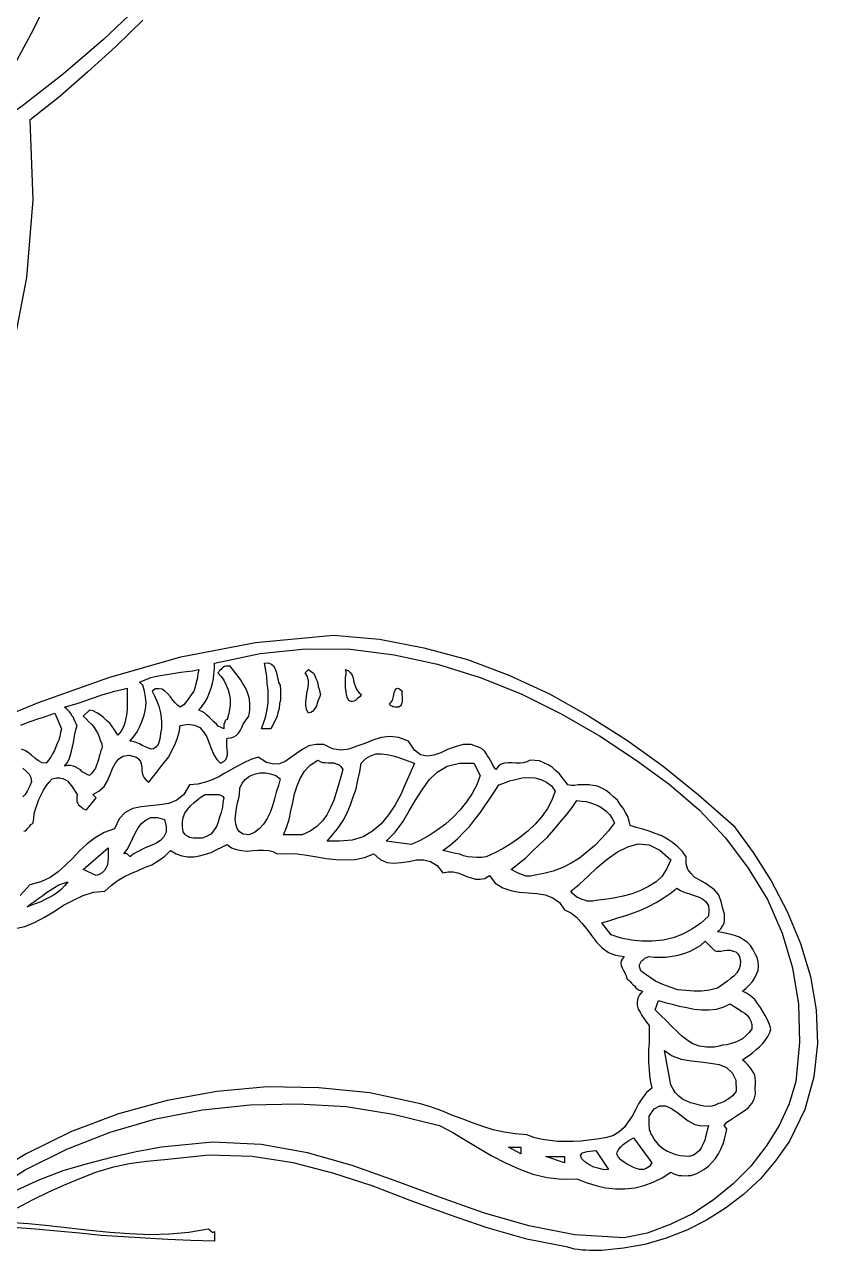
# Model space of a CAD drawing. Extents: x 0.02 to 6.72, y 0.02 to 7.01.
# Drawn here: x 5.04 to 6.721, y 0.059 to 2.659 of the extents above; entities that cross this region are included whole.
import ezdxf

# ---------------------------------------------------------------- set-up
doc = ezdxf.new("R2010")
doc.units = 0
doc.layers.add('1', color=7, linetype='Continuous')

msp = doc.modelspace()

# ---------------------------------------------------------------- linework, layer by layer
for points in [[(5.291, 2.668), (5.234, 2.612), (5.175, 2.558), (5.115, 2.506), (5.052, 2.456), (5.058, 2.287), (5.045, 2.122), (5.014, 1.964)], [(4.924, 1.161), (5.07, 1.221), (5.219, 1.274), (5.372, 1.318), (5.53, 1.348), (5.695, 1.364), (5.793, 1.355), (5.887, 1.337), (5.979, 1.312), (6.067, 1.279), (6.153, 1.239), (6.236, 1.193), (6.316, 1.142), (6.394, 1.086), (6.469, 1.025), (6.543, 0.96), (6.585, 0.903), (6.623, 0.843), (6.657, 0.778), (6.685, 0.71), (6.706, 0.64), (6.718, 0.569), (6.721, 0.498), (6.713, 0.427), (6.694, 0.358), (6.662, 0.291), (6.632, 0.249), (6.6, 0.211), (6.564, 0.178), (6.526, 0.149), (6.486, 0.123), (6.444, 0.102), (6.4, 0.085), (6.355, 0.072), (6.31, 0.064), (6.264, 0.059), (6.259, 0.059), (6.252, 0.059), (6.245, 0.059), (6.238, 0.059), (6.23, 0.06), (6.222, 0.06), (6.214, 0.061), (6.206, 0.062), (6.199, 0.064), (6.192, 0.066), (6.105, 0.083), (6.021, 0.107), (5.939, 0.135), (5.858, 0.165), (5.777, 0.196), (5.694, 0.223), (5.61, 0.245), (5.523, 0.258), (5.432, 0.261), (5.337, 0.251), (5.299, 0.248), (5.262, 0.243), (5.226, 0.235), (5.191, 0.224), (5.157, 0.211), (5.123, 0.197), (5.09, 0.182), (5.057, 0.166), (5.025, 0.149)], [(5.582, 1.258), (5.583, 1.247), (5.583, 1.237), (5.583, 1.227), (5.581, 1.218), (5.58, 1.208), (5.577, 1.199), (5.575, 1.19), (5.571, 1.182), (5.567, 1.173), (5.562, 1.165), (5.543, 1.165), (5.548, 1.179), (5.552, 1.192), (5.555, 1.206), (5.557, 1.22), (5.557, 1.233), (5.557, 1.247), (5.555, 1.261), (5.554, 1.275), (5.552, 1.289), (5.549, 1.304), (5.557, 1.305), (5.564, 1.302), (5.568, 1.299), (5.571, 1.294), (5.573, 1.288), (5.575, 1.282), (5.576, 1.276), (5.578, 1.269), (5.579, 1.263), (5.582, 1.258)], [(5.668, 1.238), (5.666, 1.234), (5.664, 1.229), (5.662, 1.224), (5.661, 1.219), (5.659, 1.214), (5.657, 1.21), (5.654, 1.206), (5.651, 1.202), (5.647, 1.2), (5.642, 1.198), (5.638, 1.206), (5.637, 1.215), (5.637, 1.223), (5.638, 1.232), (5.639, 1.241), (5.641, 1.25), (5.642, 1.259), (5.642, 1.267), (5.64, 1.276), (5.635, 1.284), (5.642, 1.291), (5.648, 1.287), (5.653, 1.283), (5.656, 1.278), (5.658, 1.272), (5.661, 1.266), (5.662, 1.261), (5.663, 1.255), (5.665, 1.249), (5.666, 1.243), (5.668, 1.238)], [(5.754, 1.238), (5.753, 1.236), (5.752, 1.234), (5.75, 1.232), (5.747, 1.23), (5.745, 1.228), (5.742, 1.225), (5.739, 1.224), (5.735, 1.223), (5.732, 1.223), (5.728, 1.225), (5.725, 1.23), (5.723, 1.237), (5.722, 1.244), (5.721, 1.252), (5.721, 1.259), (5.721, 1.267), (5.721, 1.274), (5.722, 1.281), (5.722, 1.286), (5.721, 1.291), (5.727, 1.288), (5.731, 1.284), (5.735, 1.279), (5.737, 1.273), (5.738, 1.267), (5.74, 1.26), (5.742, 1.254), (5.745, 1.248), (5.749, 1.242), (5.754, 1.238)], [(5.841, 1.245), (5.84, 1.241), (5.84, 1.237), (5.841, 1.234), (5.841, 1.23), (5.841, 1.226), (5.841, 1.223), (5.84, 1.22), (5.839, 1.216), (5.837, 1.214), (5.834, 1.211), (5.831, 1.211), (5.828, 1.211), (5.826, 1.211), (5.823, 1.212), (5.821, 1.212), (5.819, 1.213), (5.817, 1.214), (5.815, 1.216), (5.814, 1.218), (5.817, 1.221), (5.82, 1.225), (5.822, 1.231), (5.823, 1.237), (5.824, 1.242), (5.826, 1.247), (5.828, 1.25), (5.831, 1.251), (5.835, 1.25), (5.841, 1.245)], [(5.006, 0.119), (5.049, 0.116), (5.092, 0.112), (5.135, 0.107), (5.178, 0.102), (5.221, 0.098), (5.264, 0.095), (5.306, 0.093), (5.348, 0.094), (5.389, 0.098), (5.43, 0.105), (5.431, 0.104), (5.433, 0.103), (5.434, 0.101), (5.436, 0.1), (5.437, 0.099), (5.439, 0.098), (5.441, 0.098), (5.443, 0.099), (5.443, 0.079), (5.393, 0.08), (5.344, 0.082), (5.296, 0.085), (5.25, 0.088), (5.203, 0.091), (5.157, 0.096), (5.11, 0.1), (5.064, 0.104), (5.016, 0.108)]]:
    msp.add_lwpolyline(points)
at = {"layer": '1'}
for points in [[(5.289, 2.704), (5.208, 2.627), (5.123, 2.554), (5.036, 2.486), (4.947, 2.423), (4.933, 2.423), (4.976, 2.498), (5.019, 2.573), (5.06, 2.649), (5.097, 2.726)], [(5.039, 0.948), (5.042, 0.949), (5.045, 0.951), (5.047, 0.954), (5.049, 0.956), (5.052, 0.959), (5.054, 0.962), (5.057, 0.964), (5.059, 0.966), (5.06, 0.975), (5.061, 0.985), (5.064, 0.995), (5.067, 1.005), (5.071, 1.015), (5.076, 1.025), (5.081, 1.035), (5.086, 1.044), (5.093, 1.052), (5.099, 1.059), (5.108, 1.061), (5.115, 1.061), (5.122, 1.06), (5.127, 1.057), (5.132, 1.054), (5.136, 1.049), (5.14, 1.044), (5.144, 1.038), (5.148, 1.032), (5.152, 1.026), (5.151, 1.021), (5.151, 1.016), (5.151, 1.012), (5.153, 1.008), (5.155, 1.004), (5.158, 1.002), (5.161, 0.999), (5.164, 0.996), (5.168, 0.994), (5.172, 0.993), (5.192, 1.019), (5.185, 1.026), (5.198, 1.033), (5.209, 1.043), (5.216, 1.055), (5.222, 1.068), (5.227, 1.081), (5.233, 1.092), (5.24, 1.101), (5.249, 1.107), (5.262, 1.109), (5.278, 1.105), (5.283, 1.101), (5.286, 1.096), (5.288, 1.091), (5.289, 1.084), (5.289, 1.078), (5.29, 1.072), (5.291, 1.067), (5.294, 1.061), (5.298, 1.056), (5.304, 1.052), (5.312, 1.062), (5.321, 1.073), (5.329, 1.084), (5.338, 1.095), (5.346, 1.106), (5.353, 1.119), (5.359, 1.131), (5.364, 1.144), (5.368, 1.158), (5.37, 1.172), (5.388, 1.175), (5.401, 1.173), (5.412, 1.168), (5.42, 1.159), (5.427, 1.148), (5.432, 1.135), (5.437, 1.122), (5.442, 1.11), (5.448, 1.1), (5.456, 1.092), (5.463, 1.096), (5.467, 1.1), (5.469, 1.105), (5.471, 1.11), (5.471, 1.115), (5.47, 1.122), (5.469, 1.128), (5.469, 1.134), (5.469, 1.14), (5.47, 1.145), (5.478, 1.146), (5.484, 1.148), (5.489, 1.151), (5.494, 1.156), (5.498, 1.162), (5.501, 1.168), (5.504, 1.175), (5.508, 1.181), (5.512, 1.187), (5.516, 1.192), (5.518, 1.205), (5.518, 1.217), (5.517, 1.229), (5.514, 1.24), (5.51, 1.25), (5.504, 1.26), (5.498, 1.27), (5.491, 1.279), (5.484, 1.288), (5.476, 1.298), (5.473, 1.298), (5.47, 1.298), (5.467, 1.298), (5.464, 1.297), (5.461, 1.295), (5.459, 1.293), (5.457, 1.291), (5.454, 1.289), (5.452, 1.286), (5.45, 1.284), (5.457, 1.276), (5.463, 1.268), (5.468, 1.258), (5.472, 1.248), (5.475, 1.237), (5.476, 1.227), (5.476, 1.216), (5.475, 1.206), (5.473, 1.195), (5.47, 1.185), (5.468, 1.184), (5.466, 1.182), (5.465, 1.18), (5.464, 1.178), (5.463, 1.176), (5.463, 1.173), (5.463, 1.171), (5.463, 1.168), (5.463, 1.165), (5.457, 1.168), (5.451, 1.171), (5.447, 1.175), (5.442, 1.18), (5.437, 1.185), (5.432, 1.19), (5.427, 1.194), (5.422, 1.199), (5.416, 1.202), (5.41, 1.205), (5.417, 1.213), (5.423, 1.222), (5.428, 1.231), (5.432, 1.241), (5.436, 1.251), (5.439, 1.261), (5.441, 1.271), (5.442, 1.282), (5.443, 1.293), (5.443, 1.304), (5.54, 1.325), (5.636, 1.335), (5.731, 1.334), (5.824, 1.322), (5.916, 1.302), (6.006, 1.274), (6.093, 1.239), (6.178, 1.197), (6.259, 1.15), (6.337, 1.099)], [(5.41, 1.291), (5.408, 1.282), (5.407, 1.273), (5.404, 1.263), (5.402, 1.254), (5.399, 1.245), (5.394, 1.237), (5.389, 1.23), (5.384, 1.223), (5.378, 1.216), (5.37, 1.211), (5.365, 1.215), (5.36, 1.22), (5.355, 1.226), (5.35, 1.233), (5.344, 1.239), (5.338, 1.245), (5.332, 1.249), (5.325, 1.25), (5.318, 1.25), (5.311, 1.245), (5.316, 1.235), (5.321, 1.224), (5.325, 1.213), (5.328, 1.202), (5.33, 1.19), (5.331, 1.178), (5.331, 1.166), (5.329, 1.155), (5.327, 1.143), (5.324, 1.132), (5.319, 1.126), (5.314, 1.123), (5.309, 1.122), (5.303, 1.124), (5.297, 1.127), (5.29, 1.13), (5.284, 1.133), (5.277, 1.136), (5.271, 1.138), (5.264, 1.139), (5.272, 1.149), (5.279, 1.159), (5.285, 1.17), (5.29, 1.182), (5.294, 1.194), (5.297, 1.207), (5.298, 1.22), (5.297, 1.232), (5.295, 1.245), (5.291, 1.258), (5.284, 1.264), (5.296, 1.269), (5.308, 1.274), (5.32, 1.277), (5.333, 1.279), (5.346, 1.281), (5.359, 1.283), (5.372, 1.285), (5.384, 1.287), (5.397, 1.288), (5.41, 1.291)], [(5.258, 1.251), (5.258, 1.24), (5.258, 1.23), (5.258, 1.219), (5.258, 1.208), (5.257, 1.198), (5.255, 1.188), (5.253, 1.178), (5.25, 1.169), (5.245, 1.16), (5.238, 1.152), (5.235, 1.157), (5.231, 1.163), (5.226, 1.17), (5.221, 1.177), (5.214, 1.183), (5.208, 1.189), (5.201, 1.195), (5.194, 1.199), (5.186, 1.203), (5.178, 1.205), (5.165, 1.192), (5.171, 1.186), (5.177, 1.18), (5.183, 1.174), (5.188, 1.168), (5.192, 1.161), (5.196, 1.155), (5.199, 1.148), (5.201, 1.141), (5.204, 1.133), (5.205, 1.125), (5.202, 1.119), (5.201, 1.113), (5.199, 1.107), (5.197, 1.1), (5.195, 1.094), (5.193, 1.088), (5.191, 1.082), (5.187, 1.076), (5.183, 1.071), (5.178, 1.066), (5.173, 1.068), (5.168, 1.071), (5.163, 1.074), (5.159, 1.078), (5.154, 1.081), (5.149, 1.084), (5.144, 1.086), (5.138, 1.087), (5.132, 1.087), (5.125, 1.086), (5.131, 1.093), (5.135, 1.101), (5.138, 1.11), (5.14, 1.118), (5.142, 1.127), (5.144, 1.136), (5.146, 1.145), (5.147, 1.154), (5.149, 1.163), (5.152, 1.172), (5.15, 1.176), (5.148, 1.18), (5.146, 1.185), (5.144, 1.189), (5.141, 1.193), (5.139, 1.197), (5.136, 1.201), (5.133, 1.204), (5.129, 1.208), (5.125, 1.211), (5.139, 1.215), (5.152, 1.219), (5.165, 1.223), (5.178, 1.228), (5.191, 1.232), (5.204, 1.237), (5.218, 1.241), (5.231, 1.245), (5.244, 1.248), (5.258, 1.251)], [(5.033, 1.173), (5.045, 1.178), (5.057, 1.182), (5.069, 1.186), (5.081, 1.19), (5.093, 1.194), (5.105, 1.198), (5.119, 1.165)], [(4.96, 0.178), (5.042, 0.23), (5.13, 0.274), (5.222, 0.31), (5.319, 0.338), (5.418, 0.357), (5.519, 0.368), (5.62, 0.37), (5.722, 0.364), (5.822, 0.348), (5.92, 0.324), (5.948, 0.309), (5.975, 0.293), (6.003, 0.276), (6.031, 0.26), (6.06, 0.245), (6.088, 0.232), (6.118, 0.221), (6.148, 0.214), (6.179, 0.21), (6.211, 0.211), (6.231, 0.203), (6.251, 0.197), (6.272, 0.192), (6.293, 0.19), (6.313, 0.19), (6.334, 0.192), (6.354, 0.197), (6.373, 0.204), (6.392, 0.213), (6.41, 0.225), (6.415, 0.222), (6.421, 0.22), (6.427, 0.218), (6.433, 0.218), (6.44, 0.217), (6.447, 0.218), (6.453, 0.218), (6.459, 0.22), (6.465, 0.222), (6.47, 0.225), (6.48, 0.231), (6.49, 0.238), (6.498, 0.246), (6.505, 0.254), (6.511, 0.264), (6.516, 0.274), (6.521, 0.285), (6.524, 0.295), (6.527, 0.306), (6.529, 0.317), (6.523, 0.324), (6.529, 0.331), (6.537, 0.336), (6.547, 0.343), (6.556, 0.349), (6.566, 0.355), (6.575, 0.362), (6.582, 0.371), (6.587, 0.38), (6.59, 0.391), (6.589, 0.403), (6.59, 0.411), (6.59, 0.418), (6.589, 0.425), (6.588, 0.431), (6.585, 0.437), (6.581, 0.443), (6.578, 0.448), (6.573, 0.453), (6.568, 0.458), (6.562, 0.463), (6.569, 0.468), (6.577, 0.473), (6.584, 0.479), (6.591, 0.485), (6.598, 0.491), (6.605, 0.498), (6.611, 0.506), (6.616, 0.513), (6.62, 0.521), (6.622, 0.529), (6.619, 0.538), (6.615, 0.548), (6.61, 0.557), (6.605, 0.566), (6.6, 0.574), (6.594, 0.583), (6.588, 0.591), (6.58, 0.598), (6.572, 0.604), (6.562, 0.609), (6.57, 0.615), (6.577, 0.622), (6.583, 0.629), (6.588, 0.637), (6.592, 0.645), (6.595, 0.653), (6.596, 0.662), (6.595, 0.671), (6.593, 0.68), (6.589, 0.688), (6.584, 0.698), (6.579, 0.706), (6.572, 0.713), (6.564, 0.718), (6.556, 0.723), (6.547, 0.726), (6.538, 0.729), (6.528, 0.731), (6.519, 0.733), (6.509, 0.735), (6.516, 0.741), (6.52, 0.747), (6.523, 0.753), (6.524, 0.759), (6.524, 0.766), (6.524, 0.773), (6.522, 0.779), (6.52, 0.786), (6.518, 0.793), (6.516, 0.801), (6.511, 0.814), (6.503, 0.824), (6.493, 0.831), (6.483, 0.838), (6.472, 0.844), (6.461, 0.85), (6.453, 0.858), (6.446, 0.867), (6.443, 0.879), (6.443, 0.894), (6.435, 0.905), (6.425, 0.915), (6.414, 0.924), (6.403, 0.931), (6.391, 0.938), (6.377, 0.943), (6.364, 0.948), (6.351, 0.952), (6.337, 0.956), (6.324, 0.96), (6.322, 0.969), (6.319, 0.979), (6.314, 0.988), (6.309, 0.997), (6.303, 1.005), (6.297, 1.014), (6.289, 1.021), (6.281, 1.028), (6.273, 1.034), (6.264, 1.039), (6.258, 1.042), (6.252, 1.044), (6.245, 1.045), (6.237, 1.046), (6.23, 1.046), (6.222, 1.046), (6.214, 1.046), (6.206, 1.045), (6.199, 1.045), (6.192, 1.046), (6.186, 1.054), (6.18, 1.062), (6.174, 1.07), (6.166, 1.077), (6.159, 1.084), (6.15, 1.089), (6.141, 1.093), (6.132, 1.097), (6.122, 1.098), (6.112, 1.099), (6.105, 1.095), (6.098, 1.093), (6.091, 1.092), (6.082, 1.092), (6.074, 1.093), (6.066, 1.093), (6.058, 1.092), (6.051, 1.09), (6.045, 1.086), (6.039, 1.079), (6.036, 1.084), (6.033, 1.088), (6.031, 1.093), (6.028, 1.098), (6.025, 1.103), (6.022, 1.108), (6.019, 1.113), (6.016, 1.117), (6.011, 1.122), (6.006, 1.125), (5.987, 1.132), (5.97, 1.132), (5.953, 1.127), (5.937, 1.121), (5.923, 1.114), (5.908, 1.109), (5.894, 1.107), (5.88, 1.11), (5.867, 1.12), (5.854, 1.139), (5.834, 1.147), (5.815, 1.149), (5.796, 1.147), (5.779, 1.141), (5.762, 1.134), (5.745, 1.128), (5.728, 1.122), (5.711, 1.12), (5.693, 1.123), (5.675, 1.132), (5.658, 1.132), (5.643, 1.129), (5.63, 1.122), (5.617, 1.113), (5.605, 1.104), (5.593, 1.096), (5.581, 1.091), (5.568, 1.09), (5.553, 1.094), (5.536, 1.105), (5.52, 1.1), (5.505, 1.093), (5.492, 1.086), (5.478, 1.078), (5.465, 1.071), (5.452, 1.063), (5.438, 1.057), (5.424, 1.052), (5.408, 1.048), (5.39, 1.046), (5.378, 1.026), (5.363, 1.014), (5.346, 1.007), (5.327, 1.004), (5.307, 1.002), (5.288, 1), (5.27, 0.996), (5.254, 0.988), (5.241, 0.974), (5.231, 0.953), (5.209, 0.945), (5.19, 0.934), (5.173, 0.921), (5.158, 0.907), (5.143, 0.891), (5.128, 0.877), (5.112, 0.862), (5.095, 0.85), (5.075, 0.841), (5.052, 0.834), (5.031, 0.812)], [(5.119, 1.165), (5.117, 1.157), (5.115, 1.149), (5.113, 1.141), (5.11, 1.134), (5.107, 1.127), (5.104, 1.119), (5.1, 1.112), (5.096, 1.105), (5.091, 1.099), (5.086, 1.092), (5.078, 1.093), (5.07, 1.097), (5.062, 1.103), (5.055, 1.109), (5.048, 1.115), (5.041, 1.119), (5.034, 1.122)], [(6.337, 1.099), (6.407, 1.048), (6.47, 0.993), (6.526, 0.934), (6.574, 0.87), (6.615, 0.803), (6.646, 0.732), (6.668, 0.658), (6.681, 0.581), (6.683, 0.5), (6.675, 0.417), (6.661, 0.37), (6.64, 0.324), (6.612, 0.28), (6.58, 0.238), (6.542, 0.2), (6.5, 0.166), (6.456, 0.137), (6.409, 0.114), (6.36, 0.096), (6.311, 0.086), (6.207, 0.092), (6.109, 0.111), (6.013, 0.139), (5.92, 0.172), (5.828, 0.206), (5.735, 0.239), (5.64, 0.266), (5.542, 0.284), (5.439, 0.289), (5.331, 0.278), (5.277, 0.268), (5.225, 0.256), (5.173, 0.243), (5.122, 0.228), (5.072, 0.209), (5.024, 0.187)], [(5.715, 1.079), (5.711, 1.063), (5.706, 1.046), (5.701, 1.03), (5.696, 1.014), (5.689, 0.998), (5.681, 0.983), (5.672, 0.97), (5.66, 0.958), (5.646, 0.948), (5.629, 0.94), (5.589, 0.94), (5.596, 0.956), (5.601, 0.973), (5.605, 0.991), (5.609, 1.009), (5.613, 1.027), (5.618, 1.044), (5.625, 1.06), (5.634, 1.075), (5.646, 1.088), (5.662, 1.099), (5.667, 1.096), (5.672, 1.094), (5.678, 1.094), (5.684, 1.093), (5.69, 1.093), (5.696, 1.093), (5.701, 1.091), (5.707, 1.089), (5.711, 1.085), (5.715, 1.079)], [(5.867, 1.092), (5.858, 1.071), (5.848, 1.049), (5.838, 1.026), (5.826, 1.004), (5.812, 0.983), (5.796, 0.964), (5.778, 0.948), (5.758, 0.936), (5.735, 0.929), (5.708, 0.927), (5.682, 0.927), (5.694, 0.941), (5.706, 0.956), (5.716, 0.971), (5.724, 0.987), (5.731, 1.004), (5.737, 1.021), (5.743, 1.038), (5.747, 1.056), (5.751, 1.074), (5.754, 1.092), (5.764, 1.102), (5.774, 1.108), (5.786, 1.112), (5.797, 1.112), (5.809, 1.111), (5.822, 1.108), (5.834, 1.104), (5.845, 1.1), (5.857, 1.096), (5.867, 1.092)], [(6.006, 1.066), (5.999, 1.046), (5.989, 1.028), (5.977, 1.01), (5.964, 0.993), (5.949, 0.978), (5.933, 0.963), (5.915, 0.95), (5.898, 0.939), (5.879, 0.928), (5.86, 0.92), (5.807, 0.927), (5.826, 0.946), (5.842, 0.968), (5.856, 0.991), (5.869, 1.014), (5.883, 1.036), (5.898, 1.057), (5.915, 1.073), (5.936, 1.086), (5.962, 1.092), (5.993, 1.092), (6.006, 1.066)], [(5.037, 1.082), (5.044, 1.075), (5.05, 1.069), (5.054, 1.062), (5.055, 1.053), (5.052, 1.044), (5.046, 1.033), (5.042, 1.026), (5.037, 1.021)], [(5.582, 1.059), (5.579, 1.045), (5.574, 1.031), (5.57, 1.017), (5.566, 1.002), (5.561, 0.988), (5.555, 0.975), (5.547, 0.963), (5.538, 0.953), (5.528, 0.945), (5.516, 0.94), (5.504, 0.942), (5.496, 0.947), (5.491, 0.954), (5.488, 0.963), (5.487, 0.974), (5.488, 0.985), (5.49, 0.997), (5.492, 1.008), (5.495, 1.018), (5.496, 1.026), (5.497, 1.039), (5.502, 1.05), (5.508, 1.058), (5.517, 1.065), (5.528, 1.069), (5.539, 1.072), (5.551, 1.072), (5.562, 1.07), (5.573, 1.066), (5.582, 1.059)], [(6.165, 1.033), (6.158, 1.014), (6.149, 0.996), (6.137, 0.979), (6.123, 0.963), (6.107, 0.948), (6.09, 0.935), (6.073, 0.923), (6.055, 0.911), (6.037, 0.902), (6.019, 0.894), (6.009, 0.892), (5.999, 0.892), (5.99, 0.893), (5.98, 0.894), (5.971, 0.896), (5.963, 0.899), (5.954, 0.901), (5.945, 0.903), (5.936, 0.905), (5.927, 0.907), (5.943, 0.919), (5.958, 0.932), (5.971, 0.945), (5.984, 0.959), (5.995, 0.973), (6.006, 0.987), (6.016, 1.002), (6.026, 1.016), (6.036, 1.031), (6.046, 1.046), (6.056, 1.05), (6.068, 1.055), (6.081, 1.058), (6.095, 1.061), (6.109, 1.062), (6.122, 1.061), (6.135, 1.058), (6.147, 1.052), (6.157, 1.044), (6.165, 1.033)], [(5.463, 1.019), (5.461, 1.009), (5.46, 0.999), (5.457, 0.988), (5.454, 0.978), (5.451, 0.967), (5.447, 0.958), (5.441, 0.949), (5.435, 0.942), (5.426, 0.937), (5.417, 0.933), (5.412, 0.933), (5.408, 0.933), (5.403, 0.933), (5.399, 0.933), (5.394, 0.934), (5.39, 0.935), (5.387, 0.937), (5.383, 0.939), (5.38, 0.942), (5.377, 0.947), (5.375, 0.958), (5.375, 0.968), (5.377, 0.977), (5.38, 0.986), (5.386, 0.994), (5.392, 1.002), (5.4, 1.009), (5.408, 1.015), (5.415, 1.021), (5.423, 1.026), (5.427, 1.026), (5.432, 1.026), (5.436, 1.026), (5.44, 1.026), (5.445, 1.026), (5.449, 1.026), (5.453, 1.026), (5.457, 1.024), (5.46, 1.022), (5.463, 1.019)], [(6.291, 0.966), (6.278, 0.949), (6.264, 0.933), (6.249, 0.918), (6.233, 0.904), (6.217, 0.891), (6.199, 0.88), (6.181, 0.871), (6.161, 0.863), (6.141, 0.858), (6.119, 0.854), (6.113, 0.853), (6.108, 0.853), (6.103, 0.853), (6.098, 0.855), (6.094, 0.856), (6.089, 0.858), (6.085, 0.86), (6.081, 0.862), (6.076, 0.865), (6.072, 0.867), (6.087, 0.879), (6.102, 0.891), (6.117, 0.906), (6.132, 0.92), (6.148, 0.935), (6.162, 0.951), (6.176, 0.967), (6.189, 0.983), (6.201, 0.998), (6.211, 1.013), (6.221, 1.012), (6.231, 1.011), (6.24, 1.008), (6.25, 1.005), (6.258, 1.001), (6.266, 0.996), (6.274, 0.99), (6.281, 0.983), (6.286, 0.975), (6.291, 0.966)], [(5.337, 0.973), (5.341, 0.958), (5.341, 0.946), (5.336, 0.936), (5.329, 0.928), (5.319, 0.922), (5.307, 0.917), (5.295, 0.912), (5.283, 0.906), (5.273, 0.901), (5.264, 0.894), (5.263, 0.895), (5.262, 0.896), (5.26, 0.898), (5.259, 0.899), (5.257, 0.9), (5.255, 0.901), (5.253, 0.901), (5.251, 0.9), (5.258, 0.909), (5.264, 0.92), (5.269, 0.932), (5.275, 0.944), (5.281, 0.955), (5.289, 0.965), (5.298, 0.972), (5.308, 0.977), (5.322, 0.977), (5.337, 0.973)], [(5.018, 0.741), (5.041, 0.746), (5.063, 0.755), (5.083, 0.766), (5.103, 0.778), (5.123, 0.791), (5.144, 0.802), (5.165, 0.812), (5.187, 0.819), (5.211, 0.821), (5.224, 0.833), (5.237, 0.843), (5.251, 0.851), (5.266, 0.858), (5.281, 0.865), (5.295, 0.871), (5.31, 0.877), (5.324, 0.885), (5.338, 0.895), (5.35, 0.907), (5.362, 0.9), (5.374, 0.896), (5.386, 0.894), (5.399, 0.894), (5.411, 0.896), (5.424, 0.899), (5.436, 0.903), (5.448, 0.909), (5.459, 0.914), (5.47, 0.92), (5.479, 0.913), (5.489, 0.909), (5.5, 0.907), (5.512, 0.906), (5.524, 0.907), (5.536, 0.908), (5.547, 0.908), (5.558, 0.907), (5.567, 0.905), (5.576, 0.9)], [(5.192, 0.854), (5.165, 0.867), (5.218, 0.913), (5.218, 0.906), (5.218, 0.899), (5.218, 0.891), (5.217, 0.884), (5.216, 0.877), (5.213, 0.87), (5.21, 0.865), (5.205, 0.86), (5.199, 0.856), (5.192, 0.854)], [(6.41, 0.887), (6.402, 0.869), (6.392, 0.853), (6.379, 0.841), (6.363, 0.831), (6.346, 0.822), (6.328, 0.815), (6.309, 0.81), (6.289, 0.806), (6.27, 0.803), (6.251, 0.801), (6.245, 0.8), (6.239, 0.8), (6.233, 0.8), (6.227, 0.802), (6.222, 0.803), (6.216, 0.806), (6.211, 0.808), (6.207, 0.812), (6.202, 0.816), (6.198, 0.821), (6.216, 0.835), (6.235, 0.853), (6.254, 0.871), (6.275, 0.889), (6.297, 0.904), (6.319, 0.915), (6.341, 0.921), (6.364, 0.919), (6.387, 0.908), (6.41, 0.887)], [(5.576, 0.9), (5.597, 0.901), (5.618, 0.9), (5.639, 0.897), (5.66, 0.894), (5.68, 0.89), (5.701, 0.888), (5.721, 0.887), (5.741, 0.888), (5.761, 0.892), (5.781, 0.9), (5.794, 0.888), (5.808, 0.882), (5.823, 0.88), (5.839, 0.882), (5.855, 0.884), (5.871, 0.887), (5.887, 0.887), (5.901, 0.884), (5.915, 0.875), (5.927, 0.86), (5.938, 0.862), (5.949, 0.862), (5.959, 0.86), (5.968, 0.856), (5.978, 0.852), (5.987, 0.849), (5.996, 0.846), (6.006, 0.846), (6.016, 0.848), (6.026, 0.854), (6.038, 0.838), (6.054, 0.828), (6.071, 0.822), (6.089, 0.819), (6.108, 0.817), (6.126, 0.816), (6.144, 0.813), (6.16, 0.807), (6.174, 0.797), (6.185, 0.781), (6.198, 0.775), (6.21, 0.766), (6.221, 0.754), (6.232, 0.74), (6.242, 0.727), (6.253, 0.713), (6.265, 0.701), (6.278, 0.691), (6.293, 0.685), (6.311, 0.682), (6.307, 0.677), (6.305, 0.673), (6.304, 0.668), (6.305, 0.663), (6.307, 0.658), (6.309, 0.654), (6.312, 0.649), (6.314, 0.644), (6.316, 0.64), (6.317, 0.635), (6.321, 0.632), (6.324, 0.629), (6.327, 0.626), (6.33, 0.623), (6.333, 0.62), (6.336, 0.616), (6.339, 0.614), (6.343, 0.611), (6.346, 0.61), (6.35, 0.609), (6.344, 0.601), (6.34, 0.594), (6.339, 0.586), (6.339, 0.579), (6.341, 0.571), (6.345, 0.564), (6.349, 0.557), (6.354, 0.55), (6.359, 0.543), (6.364, 0.536), (6.364, 0.525), (6.364, 0.512), (6.364, 0.499), (6.363, 0.485), (6.363, 0.471), (6.363, 0.457), (6.364, 0.443), (6.365, 0.429), (6.367, 0.416), (6.37, 0.403), (6.359, 0.394), (6.35, 0.383), (6.342, 0.37), (6.335, 0.357), (6.328, 0.344), (6.32, 0.332), (6.311, 0.32), (6.3, 0.31), (6.287, 0.302), (6.271, 0.298), (6.254, 0.295), (6.236, 0.293), (6.22, 0.291), (6.203, 0.29), (6.187, 0.29), (6.17, 0.29), (6.154, 0.292), (6.138, 0.294), (6.122, 0.298), (6.105, 0.304), (6.081, 0.306), (6.057, 0.31), (6.034, 0.315), (6.012, 0.322), (5.99, 0.33), (5.968, 0.338), (5.946, 0.346), (5.925, 0.355), (5.903, 0.363), (5.88, 0.37), (5.772, 0.393), (5.664, 0.404), (5.555, 0.406), (5.448, 0.396), (5.343, 0.377), (5.24, 0.349), (5.14, 0.311), (5.044, 0.264), (4.953, 0.209)], [(5.046, 0.788), (5.054, 0.794), (5.062, 0.8), (5.071, 0.806), (5.079, 0.812), (5.087, 0.818), (5.096, 0.824), (5.104, 0.829), (5.113, 0.834), (5.122, 0.837), (5.132, 0.841), (5.126, 0.833), (5.119, 0.825), (5.111, 0.819), (5.103, 0.813), (5.094, 0.808), (5.084, 0.803), (5.075, 0.798), (5.065, 0.795), (5.055, 0.791), (5.046, 0.788)], [(6.49, 0.768), (6.473, 0.752), (6.455, 0.74), (6.436, 0.73), (6.415, 0.722), (6.394, 0.717), (6.371, 0.715), (6.349, 0.715), (6.327, 0.717), (6.305, 0.721), (6.284, 0.728), (6.264, 0.754), (6.281, 0.759), (6.298, 0.764), (6.315, 0.769), (6.331, 0.775), (6.348, 0.781), (6.364, 0.789), (6.379, 0.797), (6.394, 0.806), (6.409, 0.816), (6.423, 0.827), (6.431, 0.822), (6.44, 0.818), (6.45, 0.815), (6.46, 0.812), (6.47, 0.808), (6.478, 0.804), (6.485, 0.798), (6.49, 0.79), (6.491, 0.781), (6.49, 0.768)], [(6.503, 0.695), (6.507, 0.694), (6.511, 0.694), (6.516, 0.694), (6.523, 0.695), (6.529, 0.696), (6.536, 0.696), (6.542, 0.694), (6.548, 0.692), (6.552, 0.688), (6.556, 0.682), (6.558, 0.672), (6.557, 0.663), (6.555, 0.656), (6.55, 0.648), (6.544, 0.641), (6.537, 0.636), (6.53, 0.63), (6.523, 0.625), (6.516, 0.62), (6.509, 0.615), (6.492, 0.611), (6.475, 0.609), (6.459, 0.609), (6.442, 0.61), (6.425, 0.612), (6.409, 0.617), (6.393, 0.623), (6.378, 0.63), (6.364, 0.639), (6.35, 0.649), (6.347, 0.652), (6.345, 0.656), (6.344, 0.661), (6.344, 0.665), (6.346, 0.669), (6.348, 0.673), (6.352, 0.676), (6.355, 0.679), (6.36, 0.681), (6.364, 0.682), (6.375, 0.681), (6.388, 0.681), (6.4, 0.681), (6.413, 0.683), (6.426, 0.685), (6.438, 0.689), (6.45, 0.693), (6.462, 0.699), (6.473, 0.706), (6.483, 0.715), (6.503, 0.695)], [(6.536, 0.582), (6.542, 0.578), (6.548, 0.574), (6.555, 0.57), (6.561, 0.566), (6.567, 0.562), (6.573, 0.557), (6.577, 0.551), (6.58, 0.545), (6.582, 0.538), (6.582, 0.529), (6.576, 0.521), (6.569, 0.514), (6.562, 0.508), (6.555, 0.504), (6.546, 0.5), (6.538, 0.498), (6.529, 0.495), (6.52, 0.494), (6.512, 0.492), (6.503, 0.49), (6.486, 0.49), (6.471, 0.492), (6.457, 0.497), (6.445, 0.505), (6.433, 0.514), (6.423, 0.524), (6.412, 0.534), (6.401, 0.546), (6.389, 0.557), (6.377, 0.569), (6.384, 0.589), (6.398, 0.585), (6.413, 0.581), (6.428, 0.577), (6.444, 0.574), (6.46, 0.571), (6.475, 0.569), (6.491, 0.569), (6.507, 0.571), (6.521, 0.575), (6.536, 0.582)], [(6.549, 0.397), (6.545, 0.392), (6.541, 0.387), (6.536, 0.383), (6.53, 0.379), (6.524, 0.375), (6.517, 0.372), (6.51, 0.37), (6.504, 0.367), (6.497, 0.365), (6.49, 0.364), (6.48, 0.365), (6.471, 0.367), (6.461, 0.37), (6.452, 0.372), (6.443, 0.376), (6.435, 0.38), (6.427, 0.386), (6.42, 0.393), (6.415, 0.401), (6.41, 0.41), (6.397, 0.483), (6.413, 0.472), (6.432, 0.465), (6.453, 0.461), (6.474, 0.459), (6.494, 0.456), (6.513, 0.453), (6.528, 0.447), (6.54, 0.436), (6.548, 0.42), (6.549, 0.397)], [(6.49, 0.324), (6.488, 0.317), (6.486, 0.308), (6.484, 0.3), (6.482, 0.293), (6.479, 0.285), (6.475, 0.278), (6.471, 0.271), (6.465, 0.266), (6.458, 0.261), (6.45, 0.258), (6.44, 0.259), (6.43, 0.26), (6.421, 0.262), (6.412, 0.265), (6.403, 0.269), (6.395, 0.274), (6.387, 0.28), (6.381, 0.287), (6.375, 0.295), (6.37, 0.304), (6.368, 0.307), (6.367, 0.311), (6.365, 0.315), (6.365, 0.319), (6.364, 0.323), (6.364, 0.327), (6.364, 0.331), (6.364, 0.335), (6.364, 0.34), (6.364, 0.344), (6.375, 0.359), (6.387, 0.366), (6.399, 0.366), (6.41, 0.361), (6.422, 0.353), (6.435, 0.343), (6.447, 0.334), (6.461, 0.326), (6.475, 0.323), (6.49, 0.324)], [(6.37, 0.245), (6.365, 0.237), (6.358, 0.233), (6.352, 0.231), (6.344, 0.231), (6.337, 0.233), (6.33, 0.236), (6.323, 0.239), (6.316, 0.243), (6.31, 0.247), (6.304, 0.251), (6.299, 0.257), (6.296, 0.263), (6.297, 0.269), (6.3, 0.274), (6.304, 0.279), (6.309, 0.284), (6.315, 0.288), (6.321, 0.292), (6.326, 0.295), (6.331, 0.298), (6.37, 0.245)], [(6.092, 0.264), (6.066, 0.278), (6.092, 0.278), (6.092, 0.264)], [(6.278, 0.231), (6.269, 0.23), (6.258, 0.233), (6.247, 0.236), (6.235, 0.242), (6.227, 0.248), (6.221, 0.254), (6.219, 0.261), (6.223, 0.266), (6.233, 0.269), (6.251, 0.271), (6.278, 0.231)], [(6.185, 0.245), (6.145, 0.258), (6.185, 0.258), (6.185, 0.245)]]:
    msp.add_lwpolyline(points, dxfattribs=at)

doc.saveas('drawing.dxf')
